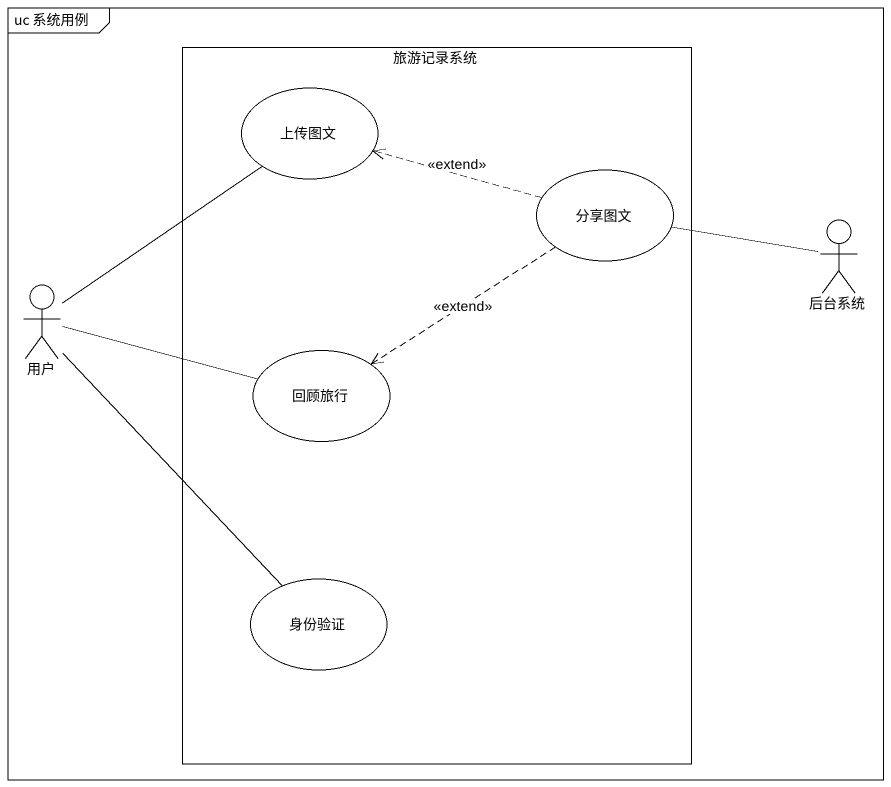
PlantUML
@startuml
mainframe uc 系统用例
rectangle 旅游记录系统 {
  usecase 上传图文
  usecase 分享图文
  usecase 回顾旅行
  usecase 身份验证
}
actor 后台系统
actor 用户
分享图文 .left.> 上传图文 : <<extend>>
分享图文 -right- 后台系统
分享图文 ..> 回顾旅行 : <<extend>>
用户 -up- 上传图文
用户 -right- 回顾旅行
用户 -- 身份验证
@enduml
